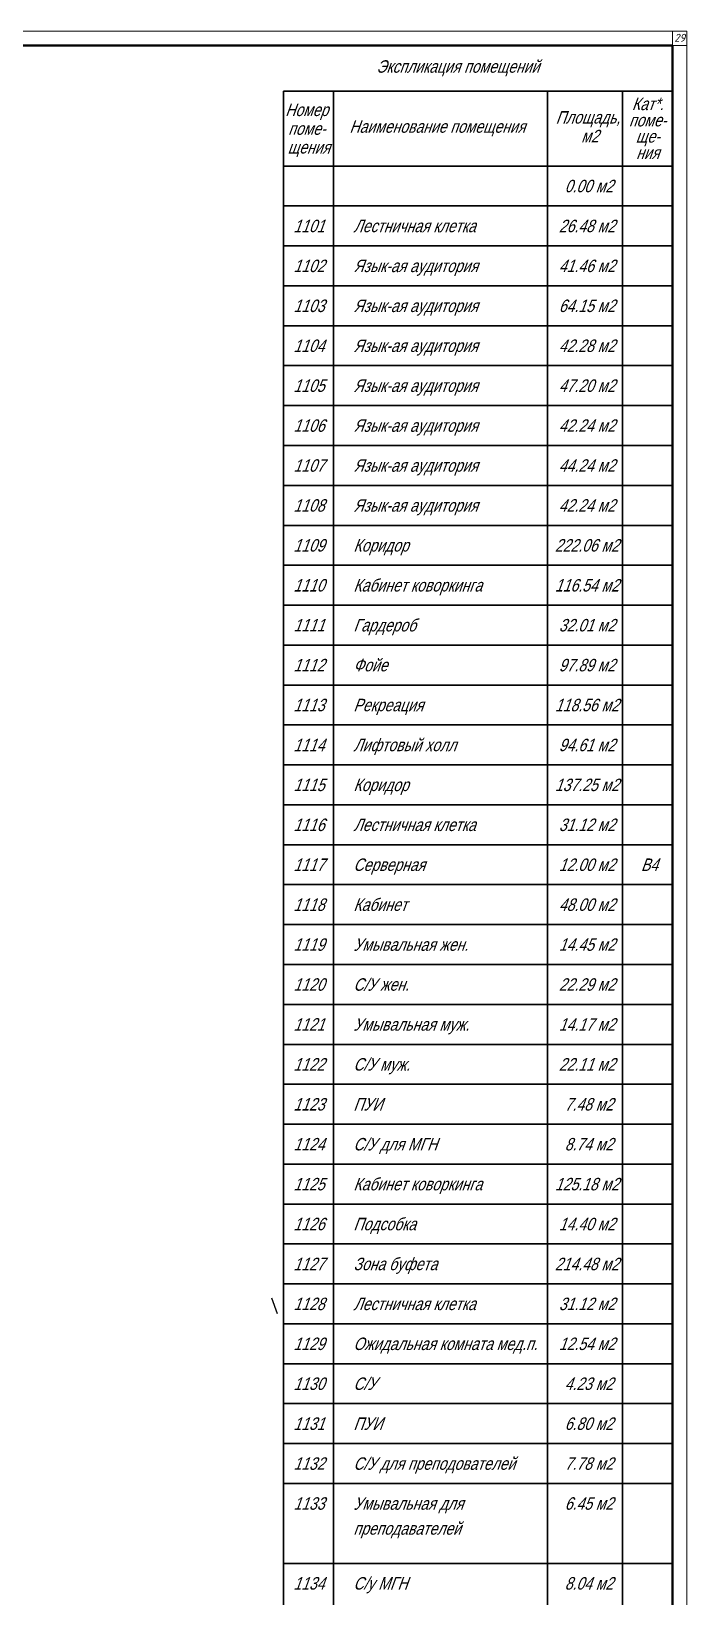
# Model space of a CAD drawing. Header units: millimetres. Extents: x 1949 to 134543, y 1145 to 48705.
# Drawn here: x 89988 to 99175, y 12827 to 34785 of the extents above; entities that cross this region are included whole.
import ezdxf

# ---------------------------------------------------------------- set-up
doc = ezdxf.new("R2010")
doc.units = ezdxf.units.MM
doc.linetypes.add('LTYPE_5', pattern=[1100, 800, -100, 100, -100])
doc.linetypes.add('штриховая', pattern=[0.75, 0.5, -0.25])
doc.layers.add('STANDARD', color=18, linetype='Continuous', lineweight=25, true_color=0x000000)
doc.layers.add('АГПТ', color=7, linetype='Continuous')
doc.layers.add('Оси', color=30, linetype='LTYPE_5', lineweight=9)
doc.styles.add('ARIAL', font='arial.ttf')
doc.styles.add('GOST-2.304_Type-B_italic', font='GOST_Common Italic.ttf')

# ---------------------------------------------------------------- blocks, each defined once
blk = doc.blocks.new('*U222')
at = {"lineweight": 0}
blk.add_lwpolyline([(-1184, -5), (5, -5), (5, 836), (-1184, 836)], close=True, dxfattribs=at)
at = {"color": 0, "linetype": 'Continuous', "lineweight": 50}
blk.add_lwpolyline([(-1164, 831), (0, 831), (0, 0), (-1164, 0)], close=True, dxfattribs=at)

msp = doc.modelspace()

# ---------------------------------------------------------------- linework, layer by layer
at = {"layer": 'STANDARD', "color": 252, "linetype": 'Continuous', "lineweight": 35}
for p, q in [((93522, 33945), (98975, 33945)), ((93522, 33945), (93522, 9935)), ((94222, 33945), (94222, 9935)), ((97225, 33945), (97225, 9935)), ((98275, 9935), (98275, 33945)), ((98975, 9935), (98975, 33945)), ((93522, 32895), (98975, 32895)), ((93522, 32335), (98975, 32335)), ((93522, 31775), (98975, 31775)), ((93522, 31215), (98975, 31215)), ((93522, 30655), (98975, 30655)), ((93522, 30095), (98975, 30095)), ((93522, 29535), (98975, 29535)), ((93522, 28975), (98975, 28975)), ((93522, 28415), (98975, 28415)), ((93522, 27855), (98975, 27855)), ((93522, 27295), (98975, 27295)), ((93522, 26735), (98975, 26735)), ((93522, 26175), (98975, 26175)), ((93522, 25615), (98975, 25615)), ((93522, 25055), (98975, 25055)), ((93522, 24495), (98975, 24495)), ((93522, 23935), (98975, 23935)), ((93522, 23375), (98975, 23375)), ((93522, 22815), (98975, 22815)), ((93522, 22255), (98975, 22255)), ((93522, 21695), (98975, 21695)), ((93522, 21135), (98975, 21135)), ((93522, 20575), (98975, 20575)), ((93522, 20015), (98975, 20015)), ((93522, 19455), (98975, 19455)), ((93522, 18895), (98975, 18895)), ((93522, 18335), (98975, 18335)), ((93522, 17775), (98975, 17775)), ((93522, 17215), (98975, 17215)), ((93522, 16655), (98975, 16655)), ((93522, 16095), (98975, 16095)), ((93522, 15535), (98975, 15535)), ((93522, 14975), (98975, 14975)), ((93522, 14415), (98975, 14415)), ((93522, 13295), (98975, 13295))]:
    msp.add_line(p, q, dxfattribs=at)
at = {"layer": 'АГПТ', "lineweight": 15}
msp.add_lwpolyline([(98975, 34585), (99175, 34585), (99175, 34785), (98975, 34785)], close=True, dxfattribs=at)
at = {"layer": 'Оси', "color": 252, "linetype": 'Continuous', "lineweight": 25}
msp.add_line((93440, 16796), (93360, 17015), dxfattribs=at)

# ---------------------------------------------------------------- block references
at = {"xscale": 40, "yscale": 40, "zscale": 40}
msp.add_blockref('*U222', (98975, 1345), dxfattribs=at)

# ---------------------------------------------------------------- texts
at = {"layer": 'STANDARD', "color": 252, "linetype": 'Continuous', "lineweight": 35, "style": 'ARIAL', "oblique": 20, "width": 0.8}
for s, p in [('Экспликация помещений', (94823, 34204)), ('Кат*.', (98405, 33679)), ('Номер ', (93546, 33596)), ('Площадь, ', (97338, 33491)), ('поме- ', (93587, 33333)), ('Наименование помещения', (94446, 33362)), ('м2', (97695, 33228)), ('поме-', (98364, 33451)), ('щения', (93580, 33071)), ('ще-', (98459, 33224)), ('ния', (98466, 32996))]:
    msp.add_text(s, height=175, dxfattribs=at).set_placement(p)
at = {"layer": 'STANDARD', "color": 252, "linetype": 'Continuous', "lineweight": 5, "style": 'ARIAL', "oblique": 20, "width": 0.8}
for s, p in [('  0.00 м2', (97355, 32527)), ('   1101', (93498, 31967)), ('Лестничная клетка', (94502, 31967)), (' 26.48 м2', (97327, 31967)), ('   1102', (93498, 31407)), ('Язык-ая аудитория', (94502, 31407)), (' 41.46 м2', (97327, 31407)), ('   1103', (93498, 30847)), ('Язык-ая аудитория', (94502, 30847)), (' 64.15 м2', (97327, 30847)), ('   1104', (93498, 30287)), ('Язык-ая аудитория', (94502, 30287)), (' 42.28 м2', (97327, 30287)), ('   1105', (93498, 29727)), ('Язык-ая аудитория', (94502, 29727)), (' 47.20 м2', (97327, 29727)), ('   1106', (93498, 29167)), ('Язык-ая аудитория', (94502, 29167)), (' 42.24 м2', (97327, 29167)), ('   1107', (93498, 28607)), ('Язык-ая аудитория', (94502, 28607)), (' 44.24 м2', (97327, 28607)), ('   1108', (93498, 28047)), ('Язык-ая аудитория', (94502, 28047)), (' 42.24 м2', (97327, 28047)), ('   1109', (93498, 27487)), ('Коридор', (94502, 27487)), (' 222.06 м2', (97272, 27487)), ('   1110', (93498, 26927)), ('Кабинет коворкинга', (94502, 26927)), (' 116.54 м2', (97272, 26927)), ('   1111', (93498, 26367)), ('Гардероб', (94502, 26367)), (' 32.01 м2', (97327, 26367)), ('   1112', (93498, 25807)), ('Фойе', (94502, 25807)), (' 97.89 м2', (97327, 25807)), ('   1113', (93498, 25247)), ('Рекреация', (94502, 25247)), (' 118.56 м2', (97272, 25247)), ('   1114', (93498, 24687)), ('Лифтовый холл', (94502, 24687)), (' 94.61 м2', (97327, 24687)), ('   1115', (93498, 24127)), ('Коридор', (94502, 24127)), (' 137.25 м2', (97272, 24127)), ('   1116', (93498, 23567)), ('Лестничная клетка', (94502, 23567)), (' 31.12 м2', (97327, 23567)), ('   1117', (93498, 23007)), ('Серверная', (94502, 23007)), (' 12.00 м2', (97327, 23007)), (' В4', (98478, 23007)), ('   1118', (93498, 22447)), ('Кабинет', (94502, 22447)), (' 48.00 м2', (97327, 22447)), ('   1119', (93498, 21887)), ('Умывальная жен.', (94502, 21887)), (' 14.45 м2', (97327, 21887)), ('   1120', (93498, 21327)), ('С/У жен.', (94502, 21327)), (' 22.29 м2', (97327, 21327)), ('   1121', (93498, 20767)), ('Умывальная муж.', (94502, 20767)), (' 14.17 м2', (97327, 20767)), ('   1122', (93498, 20207)), ('С/У муж.', (94502, 20207)), (' 22.11 м2', (97327, 20207)), ('   1123', (93498, 19647)), ('ПУИ', (94502, 19647)), ('  7.48 м2', (97355, 19647)), ('   1124', (93498, 19087)), ('С/У для МГН', (94502, 19087)), ('  8.74 м2', (97355, 19087)), ('   1125', (93498, 18527)), ('Кабинет коворкинга', (94502, 18527)), (' 125.18 м2', (97272, 18527)), ('   1126', (93498, 17967)), ('Подсобка', (94502, 17967)), (' 14.40 м2', (97327, 17967)), ('   1127', (93498, 17407)), ('Зона буфета', (94502, 17407)), (' 214.48 м2', (97272, 17407)), ('   1128', (93498, 16847)), ('Лестничная клетка', (94502, 16847)), (' 31.12 м2', (97327, 16847)), ('   1129', (93498, 16287)), ('Ожидальная комната мед.п.', (94502, 16287)), (' 12.54 м2', (97327, 16287)), ('   1130', (93498, 15727)), ('С/У', (94502, 15727)), ('  4.23 м2', (97355, 15727)), ('   1131', (93498, 15167)), ('ПУИ', (94502, 15167)), ('  6.80 м2', (97355, 15167)), ('   1132', (93498, 14607)), ('С/У для преподователей', (94502, 14607)), ('  7.78 м2', (97355, 14607)), ('   1133', (93498, 14047)), ('Умывальная для ', (94502, 14047)), ('  6.45 м2', (97355, 14047)), ('преподавателей', (94502, 13697)), ('   1134', (93498, 12927)), ('С/у МГН', (94502, 12927)), ('  8.04 м2', (97355, 12927))]:
    msp.add_text(s, height=175, dxfattribs=at).set_placement(p)
at = {"layer": 'АГПТ', "color": 1, "linetype": 'штриховая', "lineweight": 15, "insert": (99001, 34750), "char_height": 112.5, "width": 606.26, "attachment_point": 1, "style": 'GOST-2.304_Type-B_italic'}
msp.add_mtext('{\\C0;29}', dxfattribs=at)

doc.saveas('drawing.dxf')
